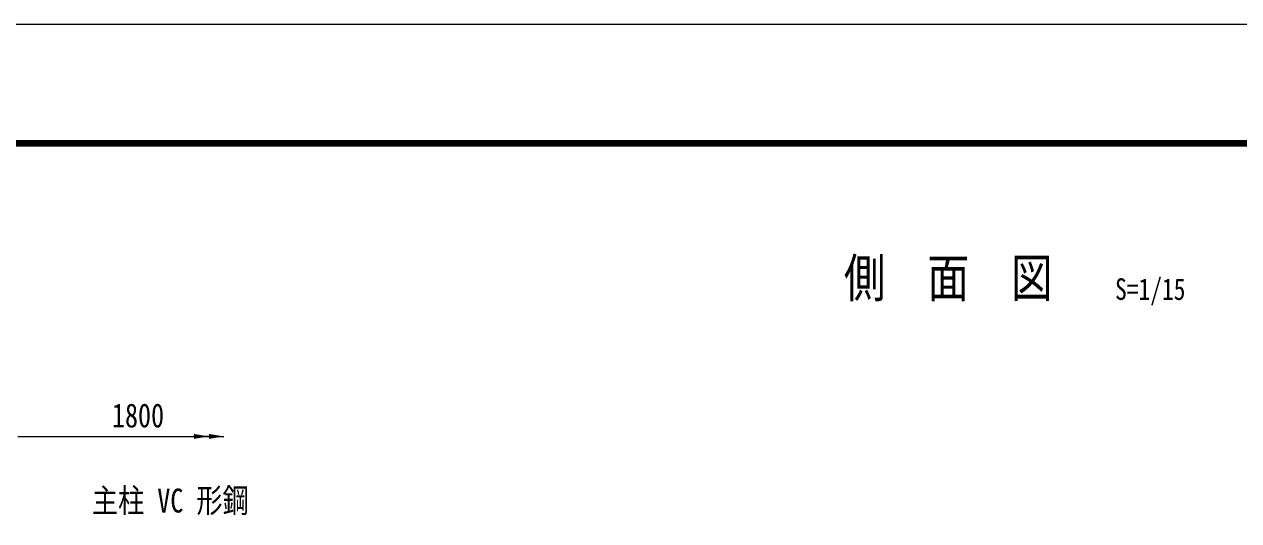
# Model space of a CAD drawing. Units: millimetres, scale not verified. Extents: x -4455 to 4455, y -3150 to 3150.
# Drawn here: x -1298 to 1144, y 2153 to 3150 of the extents above; entities that cross this region are included whole.
import ezdxf
from ezdxf.enums import TextEntityAlignment as Align

# ---------------------------------------------------------------- set-up
doc = ezdxf.new("R2010")
doc.units = ezdxf.units.MM
doc.header["$LTSCALE"] = 30
for name, color, linetype, lineweight in [('0-0_D-STR-TXT', 3, 'Continuous', 13), ('0-2_D-STR-DIM', 4, 'Continuous', 13), ('1-0_D-TTL', 7, 'Continuous', 9)]:
    doc.layers.add(name, color=color, linetype=linetype, lineweight=lineweight)
doc.layers.add('0-8_D-TTL-TXT', color=7, linetype='Continuous')
doc.styles.add('ＭＳ ゴシック', font='')
doc.styles.get('ＭＳ ゴシック').set_extended_font_data('MS Gothic')

msp = doc.modelspace()

# ---------------------------------------------------------------- linework, layer by layer
at = {"layer": '0-2_D-STR-DIM', "color": 1}
for p, q in [((-1311.44, 2321.94), (-924.52, 2321.94)), ((-983.07, 2321.94), (-928.44, 2321.94)), ((-916.47, 2321.94), (-958.32, 2321.94)), ((-951.53, 2321.94), (-896.9, 2321.94))]:
    msp.add_line(p, q, dxfattribs=at)
for points in [[(-956.9, 2326.94), (-956.9, 2316.94), (-926.9, 2321.94)], [(-926.9, 2326.94), (-926.9, 2316.94), (-896.9, 2321.94)]]:
    msp.add_solid(points, dxfattribs=at)
at = {"layer": '1-0_D-TTL', "color": 2, "lineweight": 18}
msp.add_lwpolyline([(-4454.85, 3150.21), (4454.85, 3150.21), (4454.85, -3150.21), (-4454.85, -3150.21)], close=True, dxfattribs=at)
at = {"layer": '1-0_D-TTL'}
for points in [[(-4168.47, 2916.87), (4168.47, 2916.87), (4168.47, -2916.87), (-4168.47, -2916.87)], [(-4165.81, 2914.21), (4165.81, 2914.21), (4165.81, -2914.21), (-4165.81, -2914.21)], [(-4163.16, 2911.56), (4163.16, 2911.56), (4163.16, -2911.56), (-4163.16, -2911.56)], [(-4160.51, 2908.91), (4160.51, 2908.91), (4160.51, -2908.91), (-4160.51, -2908.91)], [(-4157.86, 2906.26), (4157.86, 2906.26), (4157.86, -2906.26), (-4157.86, -2906.26)]]:
    msp.add_lwpolyline(points, close=True, dxfattribs=at)

# ---------------------------------------------------------------- texts
at = {"layer": '0-0_D-STR-TXT', "style": 'ＭＳ ゴシック', "width": 0.8}
msp.add_text('主柱 VC 形鋼', height=48.17, dxfattribs=at).set_placement((-1162.11, 2154.53), align=Align.BOTTOM_LEFT)
at = {"layer": '0-2_D-STR-DIM', "color": 3, "style": 'ＭＳ ゴシック', "width": 0.8}
msp.add_text('1800', height=48.17, dxfattribs=at).set_placement((-1121.97, 2325.61), align=Align.BOTTOM_LEFT)
at = {"layer": '0-8_D-TTL-TXT', "style": 'ＭＳ ゴシック', "width": 0.8}
msp.add_text('側\u3000面\u3000図', height=76.98, dxfattribs=at).set_placement((350.07, 2578.91), align=Align.BOTTOM_LEFT)
at = {"layer": '0-8_D-TTL-TXT', "color": 3, "style": 'ＭＳ ゴシック', "width": 0.8}
msp.add_text('S=1/15', height=43.33, dxfattribs=at).set_placement((895.66, 2583.29), align=Align.BOTTOM_LEFT)

doc.saveas('drawing.dxf')
